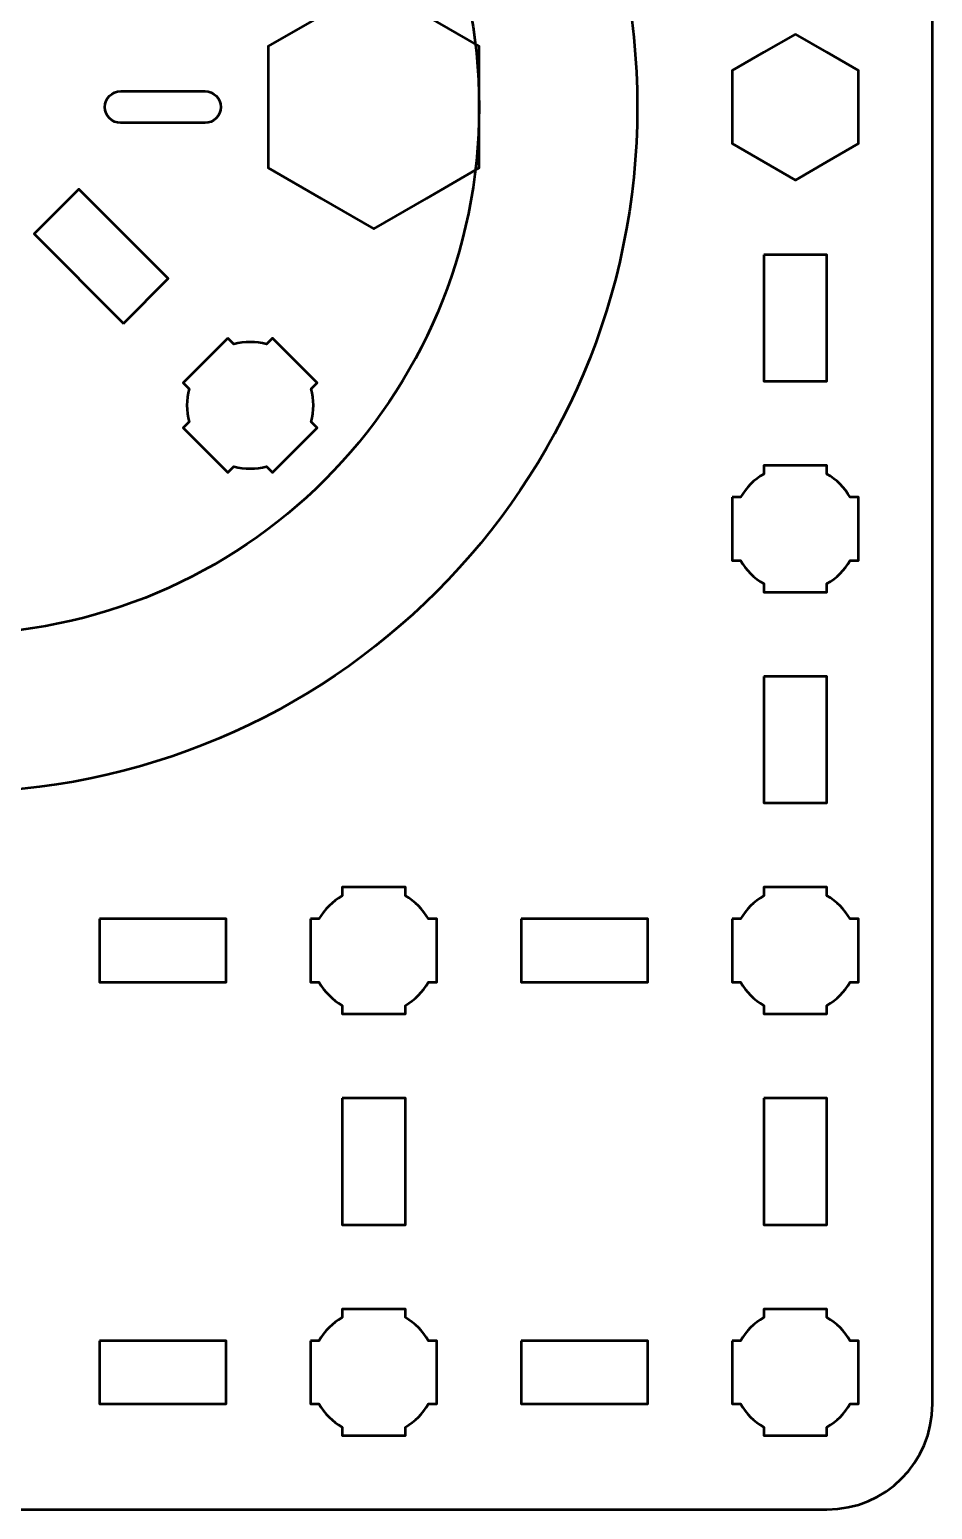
# Model space of a CAD drawing. Header units: centimetres. Extents: x -30.2 to 9.2, y -21.5 to -8.2.
# Drawn here: x 4.87 to 9.15, y -21.5 to -14.48 of the extents above; entities that cross this region are included whole.
import ezdxf

# ---------------------------------------------------------------- set-up
doc = ezdxf.new("R2010")
doc.units = ezdxf.units.CM
doc.header["$MEASUREMENT"] = 0
doc.layers.add('Layer 1', color=7, linetype='Continuous')

msp = doc.modelspace()

# ---------------------------------------------------------------- linework, layer by layer
at = {"layer": 'Layer 1', "lineweight": 53}
for centre, major_axis in [((4.49999, -14.85001), (0, 3.25)), ((4.49999, -14.85), (0, 2.5))]:
    msp.add_ellipse(centre, major_axis=major_axis, ratio=1, dxfattribs=at)
for points, knots in [([(0.35005, -8.19995), (0.35005, -8.19995), (8.64995, -8.19995), (8.64995, -8.19995), (8.64995, -8.19995), (8.92695, -8.19995), (9.15005, -8.42305), (9.15005, -8.70005), (9.15005, -8.70005), (9.15005, -8.70005), (9.15005, -20.99995), (9.15005, -20.99995), (9.15005, -20.99995), (9.15005, -21.27695), (8.92695, -21.50005), (8.64995, -21.50005), (8.64995, -21.50005), (8.64995, -21.50005), (0.35005, -21.50005), (0.35005, -21.50005), (0.35005, -21.50005), (0.07305, -21.50005), (-0.15005, -21.27695), (-0.15005, -20.99995), (-0.15005, -20.99995), (-0.15005, -20.99995), (-0.15005, -8.70005), (-0.15005, -8.70005), (-0.15005, -8.70005), (-0.15005, -8.42305), (0.07305, -8.19995), (0.35005, -8.19995)], [0, 0, 0, 0, 0.125, 0.125, 0.125, 0.125, 0.25, 0.25, 0.25, 0.25, 0.375, 0.375, 0.375, 0.375, 0.5, 0.5, 0.5, 0.5, 0.625, 0.625, 0.625, 0.625, 0.75, 0.75, 0.75, 0.75, 0.875, 0.875, 0.875, 0.875, 1, 1, 1, 1]), ([(6.5, -14.27263), (6.5, -14.27263), (6.75, -14.41697), (6.75, -14.41697), (6.75, -14.41697), (6.75, -14.41697), (7, -14.56131), (7, -14.56131), (7, -14.56131), (7, -14.56131), (7, -14.84999), (7, -14.84999), (7, -14.84999), (7, -14.84999), (7, -15.13867), (7, -15.13867), (7, -15.13867), (7, -15.13867), (6.75, -15.28301), (6.75, -15.28301), (6.75, -15.28301), (6.75, -15.28301), (6.5, -15.42735), (6.5, -15.42735), (6.5, -15.42735), (6.5, -15.42735), (6.25, -15.28301), (6.25, -15.28301), (6.25, -15.28301), (6.25, -15.28301), (6, -15.13867), (6, -15.13867), (6, -15.13867), (6, -15.13867), (6, -14.84999), (6, -14.84999), (6, -14.84999), (6, -14.84999), (6, -14.56131), (6, -14.56131), (6, -14.56131), (6, -14.56131), (6.25, -14.41697), (6.25, -14.41697), (6.25, -14.41697), (6.25, -14.41697), (6.5, -14.27263), (6.5, -14.27263)], [0, 0, 0, 0, 0.0833333, 0.0833333, 0.0833333, 0.0833333, 0.1666667, 0.1666667, 0.1666667, 0.1666667, 0.25, 0.25, 0.25, 0.25, 0.3333333, 0.3333333, 0.3333333, 0.3333333, 0.4166667, 0.4166667, 0.4166667, 0.4166667, 0.5, 0.5, 0.5, 0.5, 0.5833333, 0.5833333, 0.5833333, 0.5833333, 0.6666667, 0.6666667, 0.6666667, 0.6666667, 0.75, 0.75, 0.75, 0.75, 0.8333333, 0.8333333, 0.8333333, 0.8333333, 0.9166667, 0.9166667, 0.9166667, 0.9166667, 1, 1, 1, 1]), ([(8.5, -14.50357), (8.5, -14.50357), (8.65, -14.59018), (8.65, -14.59018), (8.65, -14.59018), (8.65, -14.59018), (8.8, -14.67678), (8.8, -14.67678), (8.8, -14.67678), (8.8, -14.67678), (8.8, -14.84998), (8.8, -14.84998), (8.8, -14.84998), (8.8, -14.84998), (8.8, -15.02318), (8.8, -15.02318), (8.8, -15.02318), (8.8, -15.02318), (8.65, -15.10978), (8.65, -15.10978), (8.65, -15.10978), (8.65, -15.10978), (8.5, -15.19639), (8.5, -15.19639), (8.5, -15.19639), (8.5, -15.19639), (8.35, -15.10978), (8.35, -15.10978), (8.35, -15.10978), (8.35, -15.10978), (8.2, -15.02318), (8.2, -15.02318), (8.2, -15.02318), (8.2, -15.02318), (8.2, -14.84998), (8.2, -14.84998), (8.2, -14.84998), (8.2, -14.84998), (8.2, -14.67678), (8.2, -14.67678), (8.2, -14.67678), (8.2, -14.67678), (8.35, -14.59018), (8.35, -14.59018), (8.35, -14.59018), (8.35, -14.59018), (8.5, -14.50357), (8.5, -14.50357)], [0, 0, 0, 0, 0.0833333, 0.0833333, 0.0833333, 0.0833333, 0.1666667, 0.1666667, 0.1666667, 0.1666667, 0.25, 0.25, 0.25, 0.25, 0.3333333, 0.3333333, 0.3333333, 0.3333333, 0.4166667, 0.4166667, 0.4166667, 0.4166667, 0.5, 0.5, 0.5, 0.5, 0.5833333, 0.5833333, 0.5833333, 0.5833333, 0.6666667, 0.6666667, 0.6666667, 0.6666667, 0.75, 0.75, 0.75, 0.75, 0.8333333, 0.8333333, 0.8333333, 0.8333333, 0.9166667, 0.9166667, 0.9166667, 0.9166667, 1, 1, 1, 1]), ([(5.29999, -14.775), (5.25858, -14.775), (5.22499, -14.80859), (5.22499, -14.85), (5.22499, -14.85), (5.22499, -14.89141), (5.25858, -14.925), (5.29999, -14.925), (5.29999, -14.925), (5.29999, -14.925), (5.69999, -14.925), (5.69999, -14.925), (5.69999, -14.925), (5.7414, -14.925), (5.77499, -14.89141), (5.77499, -14.85), (5.77499, -14.85), (5.77499, -14.80859), (5.7414, -14.775), (5.69999, -14.775), (5.69999, -14.775), (5.69999, -14.775), (5.29999, -14.775), (5.29999, -14.775)], [0, 0, 0, 0, 0.1666667, 0.1666667, 0.1666667, 0.1666667, 0.3333333, 0.3333333, 0.3333333, 0.3333333, 0.5, 0.5, 0.5, 0.5, 0.6666667, 0.6666667, 0.6666667, 0.6666667, 0.8333333, 0.8333333, 0.8333333, 0.8333333, 1, 1, 1, 1]), ([(5.31313, -15.87536), (5.31313, -15.87536), (4.88886, -15.45109), (4.88886, -15.45109), (4.88886, -15.45109), (4.88886, -15.45109), (5.101, -15.23896), (5.101, -15.23896), (5.101, -15.23896), (5.101, -15.23896), (5.52527, -15.66323), (5.52527, -15.66323), (5.52527, -15.66323), (5.52527, -15.66323), (5.31313, -15.87536), (5.31313, -15.87536)], [0, 0, 0, 0, 0.25, 0.25, 0.25, 0.25, 0.5, 0.5, 0.5, 0.5, 0.75, 0.75, 0.75, 0.75, 1, 1, 1, 1]), ([(8.34995, -15.55003), (8.34995, -15.55003), (8.64995, -15.55003), (8.64995, -15.55003), (8.64995, -15.55003), (8.64995, -15.55003), (8.64995, -16.15003), (8.64995, -16.15003), (8.64995, -16.15003), (8.64995, -16.15003), (8.34995, -16.15003), (8.34995, -16.15003), (8.34995, -16.15003), (8.34995, -16.15003), (8.34995, -15.55003), (8.34995, -15.55003)], [0, 0, 0, 0, 0.25, 0.25, 0.25, 0.25, 0.5, 0.5, 0.5, 0.5, 0.75, 0.75, 0.75, 0.75, 1, 1, 1, 1]), ([(5.80812, -15.94599), (5.80812, -15.94599), (5.83654, -15.97442), (5.83654, -15.97442), (5.83654, -15.97442), (5.88735, -15.96085), (5.94101, -15.96087), (5.99181, -15.97443), (5.99181, -15.97443), (5.99181, -15.97443), (6.02025, -15.94599), (6.02025, -15.94599), (6.02025, -15.94599), (6.02025, -15.94599), (6.23238, -16.15813), (6.23238, -16.15813), (6.23238, -16.15813), (6.23238, -16.15813), (6.20396, -16.18654), (6.20396, -16.18654), (6.20396, -16.18654), (6.21754, -16.23736), (6.21757, -16.29105), (6.20401, -16.34189), (6.20401, -16.34189), (6.20401, -16.34189), (6.23238, -16.37026), (6.23238, -16.37026), (6.23238, -16.37026), (6.23238, -16.37026), (6.12955, -16.47308), (6.12955, -16.47308), (6.12955, -16.47308), (6.12955, -16.47308), (6.12631, -16.47642), (6.12631, -16.47642), (6.12631, -16.47642), (6.12631, -16.47642), (6.12299, -16.47965), (6.12299, -16.47965), (6.12299, -16.47965), (6.12299, -16.47965), (6.02025, -16.58239), (6.02025, -16.58239), (6.02025, -16.58239), (6.02025, -16.58239), (5.99192, -16.55406), (5.99192, -16.55406), (5.99192, -16.55406), (5.94106, -16.56765), (5.88731, -16.56765), (5.83644, -16.55406), (5.83644, -16.55406), (5.83644, -16.55406), (5.80812, -16.58239), (5.80812, -16.58239), (5.80812, -16.58239), (5.80812, -16.58239), (5.7068, -16.48107), (5.7068, -16.48107), (5.7068, -16.48107), (5.7068, -16.48107), (5.70203, -16.47642), (5.70203, -16.47642), (5.70203, -16.47642), (5.70203, -16.47642), (5.69736, -16.47164), (5.69736, -16.47164), (5.69736, -16.47164), (5.69736, -16.47164), (5.59599, -16.37026), (5.59599, -16.37026), (5.59599, -16.37026), (5.59599, -16.37026), (5.62434, -16.3419), (5.62434, -16.3419), (5.62434, -16.3419), (5.61078, -16.29106), (5.61079, -16.23734), (5.62438, -16.18652), (5.62438, -16.18652), (5.62438, -16.18652), (5.59599, -16.15813), (5.59599, -16.15813), (5.59599, -16.15813), (5.59599, -16.15813), (5.80812, -15.94599), (5.80812, -15.94599)], [0, 0, 0, 0, 0.0454545, 0.0454545, 0.0454545, 0.0454545, 0.0909091, 0.0909091, 0.0909091, 0.0909091, 0.1363636, 0.1363636, 0.1363636, 0.1363636, 0.1818182, 0.1818182, 0.1818182, 0.1818182, 0.2272727, 0.2272727, 0.2272727, 0.2272727, 0.2727273, 0.2727273, 0.2727273, 0.2727273, 0.3181818, 0.3181818, 0.3181818, 0.3181818, 0.3636364, 0.3636364, 0.3636364, 0.3636364, 0.4090909, 0.4090909, 0.4090909, 0.4090909, 0.4545455, 0.4545455, 0.4545455, 0.4545455, 0.5, 0.5, 0.5, 0.5, 0.5454545, 0.5454545, 0.5454545, 0.5454545, 0.5909091, 0.5909091, 0.5909091, 0.5909091, 0.6363636, 0.6363636, 0.6363636, 0.6363636, 0.6818182, 0.6818182, 0.6818182, 0.6818182, 0.7272727, 0.7272727, 0.7272727, 0.7272727, 0.7727273, 0.7727273, 0.7727273, 0.7727273, 0.8181818, 0.8181818, 0.8181818, 0.8181818, 0.8636364, 0.8636364, 0.8636364, 0.8636364, 0.9090909, 0.9090909, 0.9090909, 0.9090909, 0.9545455, 0.9545455, 0.9545455, 0.9545455, 1, 1, 1, 1]), ([(8.19999, -16.69997), (8.19999, -16.69997), (8.24019, -16.69997), (8.24019, -16.69997), (8.24019, -16.69997), (8.26652, -16.65445), (8.30448, -16.61652), (8.34999, -16.59019), (8.34999, -16.59019), (8.34999, -16.59019), (8.34999, -16.54997), (8.34999, -16.54997), (8.34999, -16.54997), (8.34999, -16.54997), (8.64999, -16.54997), (8.64999, -16.54997), (8.64999, -16.54997), (8.64999, -16.54997), (8.64999, -16.59016), (8.64999, -16.59016), (8.64999, -16.59016), (8.69552, -16.61649), (8.73351, -16.65444), (8.75987, -16.69997), (8.75987, -16.69997), (8.75987, -16.69997), (8.79999, -16.69997), (8.79999, -16.69997), (8.79999, -16.69997), (8.79999, -16.69997), (8.79999, -16.84539), (8.79999, -16.84539), (8.79999, -16.84539), (8.79999, -16.84539), (8.80005, -16.85004), (8.80005, -16.85004), (8.80005, -16.85004), (8.80005, -16.85004), (8.79999, -16.85468), (8.79999, -16.85468), (8.79999, -16.85468), (8.79999, -16.85468), (8.79999, -16.99997), (8.79999, -16.99997), (8.79999, -16.99997), (8.79999, -16.99997), (8.75992, -16.99997), (8.75992, -16.99997), (8.75992, -16.99997), (8.73357, -17.04554), (8.69557, -17.08355), (8.64999, -17.10991), (8.64999, -17.10991), (8.64999, -17.10991), (8.64999, -17.14997), (8.64999, -17.14997), (8.64999, -17.14997), (8.64999, -17.14997), (8.50671, -17.14997), (8.50671, -17.14997), (8.50671, -17.14997), (8.50671, -17.14997), (8.50004, -17.15005), (8.50004, -17.15005), (8.50004, -17.15005), (8.50004, -17.15005), (8.49336, -17.14997), (8.49336, -17.14997), (8.49336, -17.14997), (8.49336, -17.14997), (8.34999, -17.14997), (8.34999, -17.14997), (8.34999, -17.14997), (8.34999, -17.14997), (8.34999, -17.10987), (8.34999, -17.10987), (8.34999, -17.10987), (8.30445, -17.08351), (8.26647, -17.04552), (8.24014, -16.99997), (8.24014, -16.99997), (8.24014, -16.99997), (8.19999, -16.99997), (8.19999, -16.99997), (8.19999, -16.99997), (8.19999, -16.99997), (8.19999, -16.69997), (8.19999, -16.69997)], [0, 0, 0, 0, 0.0454545, 0.0454545, 0.0454545, 0.0454545, 0.0909091, 0.0909091, 0.0909091, 0.0909091, 0.1363636, 0.1363636, 0.1363636, 0.1363636, 0.1818182, 0.1818182, 0.1818182, 0.1818182, 0.2272727, 0.2272727, 0.2272727, 0.2272727, 0.2727273, 0.2727273, 0.2727273, 0.2727273, 0.3181818, 0.3181818, 0.3181818, 0.3181818, 0.3636364, 0.3636364, 0.3636364, 0.3636364, 0.4090909, 0.4090909, 0.4090909, 0.4090909, 0.4545455, 0.4545455, 0.4545455, 0.4545455, 0.5, 0.5, 0.5, 0.5, 0.5454545, 0.5454545, 0.5454545, 0.5454545, 0.5909091, 0.5909091, 0.5909091, 0.5909091, 0.6363636, 0.6363636, 0.6363636, 0.6363636, 0.6818182, 0.6818182, 0.6818182, 0.6818182, 0.7272727, 0.7272727, 0.7272727, 0.7272727, 0.7727273, 0.7727273, 0.7727273, 0.7727273, 0.8181818, 0.8181818, 0.8181818, 0.8181818, 0.8636364, 0.8636364, 0.8636364, 0.8636364, 0.9090909, 0.9090909, 0.9090909, 0.9090909, 0.9545455, 0.9545455, 0.9545455, 0.9545455, 1, 1, 1, 1]), ([(8.34995, -17.55), (8.34995, -17.55), (8.64995, -17.55), (8.64995, -17.55), (8.64995, -17.55), (8.64995, -17.55), (8.64995, -18.15), (8.64995, -18.15), (8.64995, -18.15), (8.64995, -18.15), (8.34995, -18.15), (8.34995, -18.15), (8.34995, -18.15), (8.34995, -18.15), (8.34995, -17.55), (8.34995, -17.55)], [0, 0, 0, 0, 0.25, 0.25, 0.25, 0.25, 0.5, 0.5, 0.5, 0.5, 0.75, 0.75, 0.75, 0.75, 1, 1, 1, 1]), ([(6.19999, -18.69997), (6.19999, -18.69997), (6.24019, -18.69997), (6.24019, -18.69997), (6.24019, -18.69997), (6.26652, -18.65445), (6.30448, -18.61652), (6.34999, -18.59019), (6.34999, -18.59019), (6.34999, -18.59019), (6.34999, -18.54997), (6.34999, -18.54997), (6.34999, -18.54997), (6.34999, -18.54997), (6.64999, -18.54997), (6.64999, -18.54997), (6.64999, -18.54997), (6.64999, -18.54997), (6.64999, -18.59016), (6.64999, -18.59016), (6.64999, -18.59016), (6.69552, -18.61649), (6.73351, -18.65444), (6.75987, -18.69997), (6.75987, -18.69997), (6.75987, -18.69997), (6.79999, -18.69997), (6.79999, -18.69997), (6.79999, -18.69997), (6.79999, -18.69997), (6.79999, -18.84539), (6.79999, -18.84539), (6.79999, -18.84539), (6.79999, -18.84539), (6.80005, -18.85004), (6.80005, -18.85004), (6.80005, -18.85004), (6.80005, -18.85004), (6.79999, -18.85468), (6.79999, -18.85468), (6.79999, -18.85468), (6.79999, -18.85468), (6.79999, -18.99997), (6.79999, -18.99997), (6.79999, -18.99997), (6.79999, -18.99997), (6.75992, -18.99997), (6.75992, -18.99997), (6.75992, -18.99997), (6.73357, -19.04554), (6.69557, -19.08355), (6.64999, -19.10991), (6.64999, -19.10991), (6.64999, -19.10991), (6.64999, -19.14997), (6.64999, -19.14997), (6.64999, -19.14997), (6.64999, -19.14997), (6.50671, -19.14997), (6.50671, -19.14997), (6.50671, -19.14997), (6.50671, -19.14997), (6.50004, -19.15005), (6.50004, -19.15005), (6.50004, -19.15005), (6.50004, -19.15005), (6.49336, -19.14997), (6.49336, -19.14997), (6.49336, -19.14997), (6.49336, -19.14997), (6.34999, -19.14997), (6.34999, -19.14997), (6.34999, -19.14997), (6.34999, -19.14997), (6.34999, -19.10987), (6.34999, -19.10987), (6.34999, -19.10987), (6.30445, -19.08351), (6.26647, -19.04552), (6.24014, -18.99997), (6.24014, -18.99997), (6.24014, -18.99997), (6.19999, -18.99997), (6.19999, -18.99997), (6.19999, -18.99997), (6.19999, -18.99997), (6.19999, -18.69997), (6.19999, -18.69997)], [0, 0, 0, 0, 0.0454545, 0.0454545, 0.0454545, 0.0454545, 0.0909091, 0.0909091, 0.0909091, 0.0909091, 0.1363636, 0.1363636, 0.1363636, 0.1363636, 0.1818182, 0.1818182, 0.1818182, 0.1818182, 0.2272727, 0.2272727, 0.2272727, 0.2272727, 0.2727273, 0.2727273, 0.2727273, 0.2727273, 0.3181818, 0.3181818, 0.3181818, 0.3181818, 0.3636364, 0.3636364, 0.3636364, 0.3636364, 0.4090909, 0.4090909, 0.4090909, 0.4090909, 0.4545455, 0.4545455, 0.4545455, 0.4545455, 0.5, 0.5, 0.5, 0.5, 0.5454545, 0.5454545, 0.5454545, 0.5454545, 0.5909091, 0.5909091, 0.5909091, 0.5909091, 0.6363636, 0.6363636, 0.6363636, 0.6363636, 0.6818182, 0.6818182, 0.6818182, 0.6818182, 0.7272727, 0.7272727, 0.7272727, 0.7272727, 0.7727273, 0.7727273, 0.7727273, 0.7727273, 0.8181818, 0.8181818, 0.8181818, 0.8181818, 0.8636364, 0.8636364, 0.8636364, 0.8636364, 0.9090909, 0.9090909, 0.9090909, 0.9090909, 0.9545455, 0.9545455, 0.9545455, 0.9545455, 1, 1, 1, 1]), ([(8.19999, -18.69997), (8.19999, -18.69997), (8.24019, -18.69997), (8.24019, -18.69997), (8.24019, -18.69997), (8.26652, -18.65445), (8.30448, -18.61652), (8.34999, -18.59019), (8.34999, -18.59019), (8.34999, -18.59019), (8.34999, -18.54997), (8.34999, -18.54997), (8.34999, -18.54997), (8.34999, -18.54997), (8.64999, -18.54997), (8.64999, -18.54997), (8.64999, -18.54997), (8.64999, -18.54997), (8.64999, -18.59016), (8.64999, -18.59016), (8.64999, -18.59016), (8.69552, -18.61649), (8.73351, -18.65444), (8.75987, -18.69997), (8.75987, -18.69997), (8.75987, -18.69997), (8.79999, -18.69997), (8.79999, -18.69997), (8.79999, -18.69997), (8.79999, -18.69997), (8.79999, -18.84539), (8.79999, -18.84539), (8.79999, -18.84539), (8.79999, -18.84539), (8.80005, -18.85004), (8.80005, -18.85004), (8.80005, -18.85004), (8.80005, -18.85004), (8.79999, -18.85468), (8.79999, -18.85468), (8.79999, -18.85468), (8.79999, -18.85468), (8.79999, -18.99997), (8.79999, -18.99997), (8.79999, -18.99997), (8.79999, -18.99997), (8.75992, -18.99997), (8.75992, -18.99997), (8.75992, -18.99997), (8.73357, -19.04554), (8.69557, -19.08355), (8.64999, -19.10991), (8.64999, -19.10991), (8.64999, -19.10991), (8.64999, -19.14997), (8.64999, -19.14997), (8.64999, -19.14997), (8.64999, -19.14997), (8.50671, -19.14997), (8.50671, -19.14997), (8.50671, -19.14997), (8.50671, -19.14997), (8.50004, -19.15005), (8.50004, -19.15005), (8.50004, -19.15005), (8.50004, -19.15005), (8.49336, -19.14997), (8.49336, -19.14997), (8.49336, -19.14997), (8.49336, -19.14997), (8.34999, -19.14997), (8.34999, -19.14997), (8.34999, -19.14997), (8.34999, -19.14997), (8.34999, -19.10987), (8.34999, -19.10987), (8.34999, -19.10987), (8.30445, -19.08351), (8.26647, -19.04552), (8.24014, -18.99997), (8.24014, -18.99997), (8.24014, -18.99997), (8.19999, -18.99997), (8.19999, -18.99997), (8.19999, -18.99997), (8.19999, -18.99997), (8.19999, -18.69997), (8.19999, -18.69997)], [0, 0, 0, 0, 0.0454545, 0.0454545, 0.0454545, 0.0454545, 0.0909091, 0.0909091, 0.0909091, 0.0909091, 0.1363636, 0.1363636, 0.1363636, 0.1363636, 0.1818182, 0.1818182, 0.1818182, 0.1818182, 0.2272727, 0.2272727, 0.2272727, 0.2272727, 0.2727273, 0.2727273, 0.2727273, 0.2727273, 0.3181818, 0.3181818, 0.3181818, 0.3181818, 0.3636364, 0.3636364, 0.3636364, 0.3636364, 0.4090909, 0.4090909, 0.4090909, 0.4090909, 0.4545455, 0.4545455, 0.4545455, 0.4545455, 0.5, 0.5, 0.5, 0.5, 0.5454545, 0.5454545, 0.5454545, 0.5454545, 0.5909091, 0.5909091, 0.5909091, 0.5909091, 0.6363636, 0.6363636, 0.6363636, 0.6363636, 0.6818182, 0.6818182, 0.6818182, 0.6818182, 0.7272727, 0.7272727, 0.7272727, 0.7272727, 0.7727273, 0.7727273, 0.7727273, 0.7727273, 0.8181818, 0.8181818, 0.8181818, 0.8181818, 0.8636364, 0.8636364, 0.8636364, 0.8636364, 0.9090909, 0.9090909, 0.9090909, 0.9090909, 0.9545455, 0.9545455, 0.9545455, 0.9545455, 1, 1, 1, 1]), ([(5.20003, -18.69995), (5.20003, -18.69995), (5.80003, -18.69995), (5.80003, -18.69995), (5.80003, -18.69995), (5.80003, -18.69995), (5.80003, -18.99995), (5.80003, -18.99995), (5.80003, -18.99995), (5.80003, -18.99995), (5.20003, -18.99995), (5.20003, -18.99995), (5.20003, -18.99995), (5.20003, -18.99995), (5.20003, -18.69995), (5.20003, -18.69995)], [0, 0, 0, 0, 0.25, 0.25, 0.25, 0.25, 0.5, 0.5, 0.5, 0.5, 0.75, 0.75, 0.75, 0.75, 1, 1, 1, 1]), ([(7.2, -18.69995), (7.2, -18.69995), (7.8, -18.69995), (7.8, -18.69995), (7.8, -18.69995), (7.8, -18.69995), (7.8, -18.99995), (7.8, -18.99995), (7.8, -18.99995), (7.8, -18.99995), (7.2, -18.99995), (7.2, -18.99995), (7.2, -18.99995), (7.2, -18.99995), (7.2, -18.69995), (7.2, -18.69995)], [0, 0, 0, 0, 0.25, 0.25, 0.25, 0.25, 0.5, 0.5, 0.5, 0.5, 0.75, 0.75, 0.75, 0.75, 1, 1, 1, 1]), ([(6.35005, -19.55), (6.35005, -19.55), (6.65005, -19.55), (6.65005, -19.55), (6.65005, -19.55), (6.65005, -19.55), (6.65005, -20.15), (6.65005, -20.15), (6.65005, -20.15), (6.65005, -20.15), (6.35005, -20.15), (6.35005, -20.15), (6.35005, -20.15), (6.35005, -20.15), (6.35005, -19.55), (6.35005, -19.55)], [0, 0, 0, 0, 0.25, 0.25, 0.25, 0.25, 0.5, 0.5, 0.5, 0.5, 0.75, 0.75, 0.75, 0.75, 1, 1, 1, 1]), ([(8.34995, -19.55), (8.34995, -19.55), (8.64995, -19.55), (8.64995, -19.55), (8.64995, -19.55), (8.64995, -19.55), (8.64995, -20.15), (8.64995, -20.15), (8.64995, -20.15), (8.64995, -20.15), (8.34995, -20.15), (8.34995, -20.15), (8.34995, -20.15), (8.34995, -20.15), (8.34995, -19.55), (8.34995, -19.55)], [0, 0, 0, 0, 0.25, 0.25, 0.25, 0.25, 0.5, 0.5, 0.5, 0.5, 0.75, 0.75, 0.75, 0.75, 1, 1, 1, 1]), ([(6.19999, -20.69997), (6.19999, -20.69997), (6.24019, -20.69997), (6.24019, -20.69997), (6.24019, -20.69997), (6.26652, -20.65445), (6.30448, -20.61652), (6.34999, -20.59019), (6.34999, -20.59019), (6.34999, -20.59019), (6.34999, -20.54997), (6.34999, -20.54997), (6.34999, -20.54997), (6.34999, -20.54997), (6.64999, -20.54997), (6.64999, -20.54997), (6.64999, -20.54997), (6.64999, -20.54997), (6.64999, -20.59016), (6.64999, -20.59016), (6.64999, -20.59016), (6.69552, -20.61649), (6.73351, -20.65444), (6.75987, -20.69997), (6.75987, -20.69997), (6.75987, -20.69997), (6.79999, -20.69997), (6.79999, -20.69997), (6.79999, -20.69997), (6.79999, -20.69997), (6.79999, -20.84539), (6.79999, -20.84539), (6.79999, -20.84539), (6.79999, -20.84539), (6.80005, -20.85004), (6.80005, -20.85004), (6.80005, -20.85004), (6.80005, -20.85004), (6.79999, -20.85468), (6.79999, -20.85468), (6.79999, -20.85468), (6.79999, -20.85468), (6.79999, -20.99997), (6.79999, -20.99997), (6.79999, -20.99997), (6.79999, -20.99997), (6.75992, -20.99997), (6.75992, -20.99997), (6.75992, -20.99997), (6.73357, -21.04554), (6.69557, -21.08355), (6.64999, -21.10991), (6.64999, -21.10991), (6.64999, -21.10991), (6.64999, -21.14997), (6.64999, -21.14997), (6.64999, -21.14997), (6.64999, -21.14997), (6.50671, -21.14997), (6.50671, -21.14997), (6.50671, -21.14997), (6.50671, -21.14997), (6.50004, -21.15005), (6.50004, -21.15005), (6.50004, -21.15005), (6.50004, -21.15005), (6.49336, -21.14997), (6.49336, -21.14997), (6.49336, -21.14997), (6.49336, -21.14997), (6.34999, -21.14997), (6.34999, -21.14997), (6.34999, -21.14997), (6.34999, -21.14997), (6.34999, -21.10987), (6.34999, -21.10987), (6.34999, -21.10987), (6.30445, -21.08351), (6.26647, -21.04552), (6.24014, -20.99997), (6.24014, -20.99997), (6.24014, -20.99997), (6.19999, -20.99997), (6.19999, -20.99997), (6.19999, -20.99997), (6.19999, -20.99997), (6.19999, -20.69997), (6.19999, -20.69997)], [0, 0, 0, 0, 0.0454545, 0.0454545, 0.0454545, 0.0454545, 0.0909091, 0.0909091, 0.0909091, 0.0909091, 0.1363636, 0.1363636, 0.1363636, 0.1363636, 0.1818182, 0.1818182, 0.1818182, 0.1818182, 0.2272727, 0.2272727, 0.2272727, 0.2272727, 0.2727273, 0.2727273, 0.2727273, 0.2727273, 0.3181818, 0.3181818, 0.3181818, 0.3181818, 0.3636364, 0.3636364, 0.3636364, 0.3636364, 0.4090909, 0.4090909, 0.4090909, 0.4090909, 0.4545455, 0.4545455, 0.4545455, 0.4545455, 0.5, 0.5, 0.5, 0.5, 0.5454545, 0.5454545, 0.5454545, 0.5454545, 0.5909091, 0.5909091, 0.5909091, 0.5909091, 0.6363636, 0.6363636, 0.6363636, 0.6363636, 0.6818182, 0.6818182, 0.6818182, 0.6818182, 0.7272727, 0.7272727, 0.7272727, 0.7272727, 0.7727273, 0.7727273, 0.7727273, 0.7727273, 0.8181818, 0.8181818, 0.8181818, 0.8181818, 0.8636364, 0.8636364, 0.8636364, 0.8636364, 0.9090909, 0.9090909, 0.9090909, 0.9090909, 0.9545455, 0.9545455, 0.9545455, 0.9545455, 1, 1, 1, 1]), ([(8.19999, -20.69997), (8.19999, -20.69997), (8.24019, -20.69997), (8.24019, -20.69997), (8.24019, -20.69997), (8.26652, -20.65445), (8.30448, -20.61652), (8.34999, -20.59019), (8.34999, -20.59019), (8.34999, -20.59019), (8.34999, -20.54997), (8.34999, -20.54997), (8.34999, -20.54997), (8.34999, -20.54997), (8.64999, -20.54997), (8.64999, -20.54997), (8.64999, -20.54997), (8.64999, -20.54997), (8.64999, -20.59016), (8.64999, -20.59016), (8.64999, -20.59016), (8.69552, -20.61649), (8.73351, -20.65444), (8.75987, -20.69997), (8.75987, -20.69997), (8.75987, -20.69997), (8.79999, -20.69997), (8.79999, -20.69997), (8.79999, -20.69997), (8.79999, -20.69997), (8.79999, -20.84539), (8.79999, -20.84539), (8.79999, -20.84539), (8.79999, -20.84539), (8.80005, -20.85004), (8.80005, -20.85004), (8.80005, -20.85004), (8.80005, -20.85004), (8.79999, -20.85468), (8.79999, -20.85468), (8.79999, -20.85468), (8.79999, -20.85468), (8.79999, -20.99997), (8.79999, -20.99997), (8.79999, -20.99997), (8.79999, -20.99997), (8.75992, -20.99997), (8.75992, -20.99997), (8.75992, -20.99997), (8.73357, -21.04554), (8.69557, -21.08355), (8.64999, -21.10991), (8.64999, -21.10991), (8.64999, -21.10991), (8.64999, -21.14997), (8.64999, -21.14997), (8.64999, -21.14997), (8.64999, -21.14997), (8.50671, -21.14997), (8.50671, -21.14997), (8.50671, -21.14997), (8.50671, -21.14997), (8.50004, -21.15005), (8.50004, -21.15005), (8.50004, -21.15005), (8.50004, -21.15005), (8.49336, -21.14997), (8.49336, -21.14997), (8.49336, -21.14997), (8.49336, -21.14997), (8.34999, -21.14997), (8.34999, -21.14997), (8.34999, -21.14997), (8.34999, -21.14997), (8.34999, -21.10987), (8.34999, -21.10987), (8.34999, -21.10987), (8.30445, -21.08351), (8.26647, -21.04552), (8.24014, -20.99997), (8.24014, -20.99997), (8.24014, -20.99997), (8.19999, -20.99997), (8.19999, -20.99997), (8.19999, -20.99997), (8.19999, -20.99997), (8.19999, -20.69997), (8.19999, -20.69997)], [0, 0, 0, 0, 0.0454545, 0.0454545, 0.0454545, 0.0454545, 0.0909091, 0.0909091, 0.0909091, 0.0909091, 0.1363636, 0.1363636, 0.1363636, 0.1363636, 0.1818182, 0.1818182, 0.1818182, 0.1818182, 0.2272727, 0.2272727, 0.2272727, 0.2272727, 0.2727273, 0.2727273, 0.2727273, 0.2727273, 0.3181818, 0.3181818, 0.3181818, 0.3181818, 0.3636364, 0.3636364, 0.3636364, 0.3636364, 0.4090909, 0.4090909, 0.4090909, 0.4090909, 0.4545455, 0.4545455, 0.4545455, 0.4545455, 0.5, 0.5, 0.5, 0.5, 0.5454545, 0.5454545, 0.5454545, 0.5454545, 0.5909091, 0.5909091, 0.5909091, 0.5909091, 0.6363636, 0.6363636, 0.6363636, 0.6363636, 0.6818182, 0.6818182, 0.6818182, 0.6818182, 0.7272727, 0.7272727, 0.7272727, 0.7272727, 0.7727273, 0.7727273, 0.7727273, 0.7727273, 0.8181818, 0.8181818, 0.8181818, 0.8181818, 0.8636364, 0.8636364, 0.8636364, 0.8636364, 0.9090909, 0.9090909, 0.9090909, 0.9090909, 0.9545455, 0.9545455, 0.9545455, 0.9545455, 1, 1, 1, 1]), ([(5.20003, -20.70005), (5.20003, -20.70005), (5.80003, -20.70005), (5.80003, -20.70005), (5.80003, -20.70005), (5.80003, -20.70005), (5.80003, -21.00005), (5.80003, -21.00005), (5.80003, -21.00005), (5.80003, -21.00005), (5.20003, -21.00005), (5.20003, -21.00005), (5.20003, -21.00005), (5.20003, -21.00005), (5.20003, -20.70005), (5.20003, -20.70005)], [0, 0, 0, 0, 0.25, 0.25, 0.25, 0.25, 0.5, 0.5, 0.5, 0.5, 0.75, 0.75, 0.75, 0.75, 1, 1, 1, 1]), ([(7.2, -20.70005), (7.2, -20.70005), (7.8, -20.70005), (7.8, -20.70005), (7.8, -20.70005), (7.8, -20.70005), (7.8, -21.00005), (7.8, -21.00005), (7.8, -21.00005), (7.8, -21.00005), (7.2, -21.00005), (7.2, -21.00005), (7.2, -21.00005), (7.2, -21.00005), (7.2, -20.70005), (7.2, -20.70005)], [0, 0, 0, 0, 0.25, 0.25, 0.25, 0.25, 0.5, 0.5, 0.5, 0.5, 0.75, 0.75, 0.75, 0.75, 1, 1, 1, 1])]:
    msp.add_open_spline(points, degree=3, knots=knots, dxfattribs=at)

doc.saveas('drawing.dxf')
